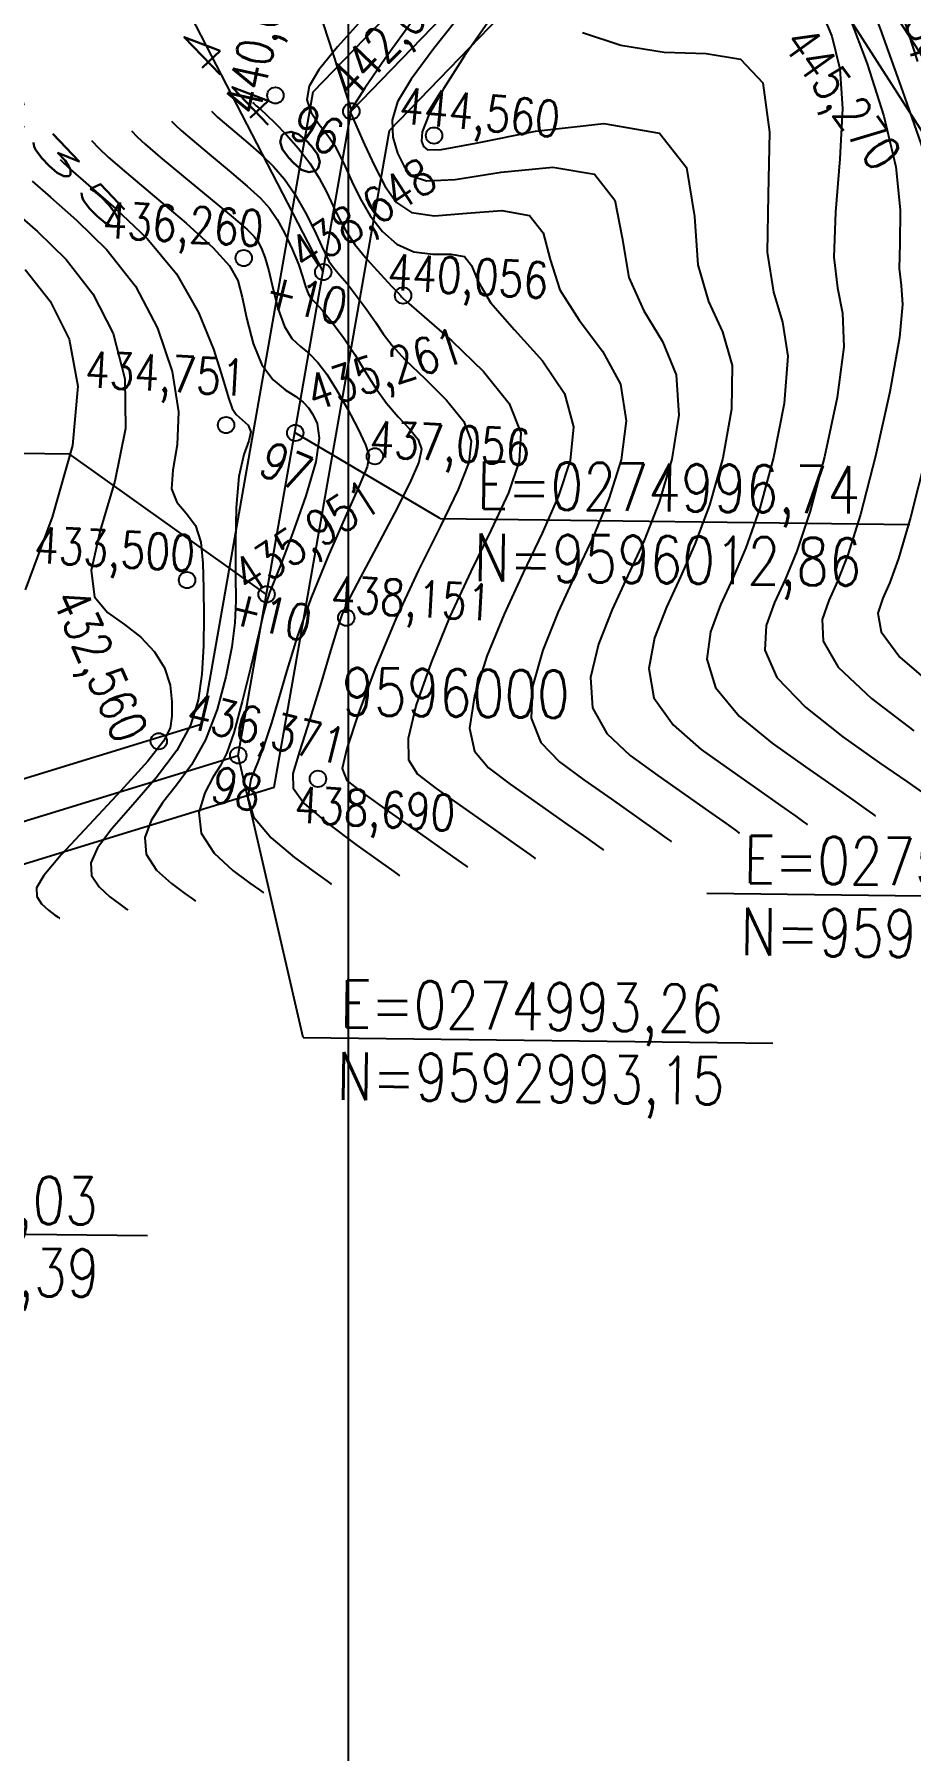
# Model space of a CAD drawing. Header units: millimetres. Extents: x 276147 to 291056, y 9594849 to 9609891.
# Drawn here: x 283265.9 to 283319.5, y 9607125.2 to 9607230.2 of the extents above; entities that cross this region are included whole.
import ezdxf
from ezdxf.enums import TextEntityAlignment as Align

# ---------------------------------------------------------------- set-up
doc = ezdxf.new("R2010")
doc.units = ezdxf.units.MM
doc.header["$LTSCALE"] = 10
doc.linetypes.add('CONTINUO', pattern=[0])
for name, color, linetype in [('Curvas mestras', 30, 'Continuous'), ('Curvas simples', 9, 'Continuous'), ('Curvas texto', 2, 'Continuous'), ('LINHA02', 8, 'Continuous'), ('TEXTO-PAPEL', 7, 'Continuous'), ('TEXTO02', 3, 'Continuous'), ('Top_malha_coord', 8, 'Continuous')]:
    doc.layers.add(name, color=color, linetype=linetype)
doc.styles.add('ROMANS', font='romans.shx', dxfattribs={"width": 0.8, "height": 4})
doc.styles.add('SIMPLEX', font='simplex', dxfattribs={"height": 0.2})

# ---------------------------------------------------------------- blocks, each defined once
blk = doc.blocks.new('Curvas')
at = {"layer": 'Curvas mestras', "linetype": 'CONTINUO'}
for points in [[(275014.304714, 9596037.34405, 445), (275016.658342, 9596036.569245, 445), (275019.313129, 9596036.136956, 445), (275021.865146, 9596036.066352, 445), (275023.977767, 9596035.714364, 445), (275025.331187, 9596034.272359, 445), (275025.752288, 9596031.249979, 445), (275025.654686, 9596027.429961, 445), (275025.598678, 9596023.913319, 445), (275025.981182, 9596021.481173, 445), (275026.545591, 9596019.635087, 445), (275026.871918, 9596017.556733, 445), (275026.648592, 9596014.669239, 445), (275025.997706, 9596011.361558, 445), (275025.14977, 9596008.264099, 445), (275024.299023, 9596005.852232, 445), (275023.494609, 9596003.981178, 445), (275022.7494, 9596002.351117, 445), (275022.129611, 9596000.713714, 445), (275021.914816, 9595999.026569, 445), (275022.437934, 9595997.298765, 445), (275023.89054, 9595995.557264, 445), (275025.89884, 9595993.900557, 445), (275027.947697, 9595992.445015, 445), (275029.612242, 9595991.285526, 445), (275030.828673, 9595990.431046, 445), (275031.623454, 9595989.869048, 445), (275032.040594, 9595989.57354, 445), (275032.194277, 9595989.464669, 445), (275032.216232, 9595989.449116, 445)], [(274994.135697, 9596033.077221, 440), (274994.215425, 9596033.003485, 440), (274994.368789, 9596032.87099, 440), (274994.623763, 9596032.654745, 440), (274995.003387, 9596032.314662, 440), (274995.529466, 9596031.806881, 440), (274996.202914, 9596031.10674, 440), (274996.941072, 9596030.266379, 440), (274997.64039, 9596029.357138, 440), (274998.219843, 9596028.442969, 440), (274998.688506, 9596027.558263, 440), (274999.077979, 9596026.730022, 440), (274999.431212, 9596025.968183, 440), (274999.836558, 9596025.21443, 440), (275000.39372, 9596024.39338, 440), (275001.153206, 9596023.469443, 440), (275001.968746, 9596022.566186, 440), (275002.644875, 9596021.846964, 440), (275003.036868, 9596021.429038, 440), (275003.202945, 9596021.245285, 440), (275003.252069, 9596021.182485, 440), (275003.324828, 9596021.104434, 440), (275003.688327, 9596020.783001, 440), (275004.641302, 9596019.96707, 440), (275006.327418, 9596018.503006, 440), (275008.270065, 9596016.627082, 440), (275009.837563, 9596014.673049, 440), (275010.539197, 9596012.883265, 440), (275010.448106, 9596011.134505, 440), (275009.778392, 9596009.212149, 440), (275008.735736, 9596006.953196, 440), (275007.492125, 9596004.401108, 440), (275006.211124, 9596001.650964, 440), (275005.051612, 9595998.835865, 440), (275004.15373, 9595996.240984, 440), (275003.652933, 9595994.189513, 440), (275003.665447, 9595992.879091, 440), (275004.230582, 9595992.005133, 440), (275005.36842, 9595991.137502, 440), (275007.019798, 9595989.971731, 440), (275008.808582, 9595988.706038, 440), (275010.279391, 9595987.66431, 440), (275011.095708, 9595987.086019, 440), (275011.396456, 9595986.872965, 440), (275011.43942, 9595986.842528, 440)], [(274982.374427, 9596029.58466, 435), (274982.99904, 9596028.993955, 435), (274984.106017, 9596028.02196, 435), (274985.771712, 9596026.588103, 435), (274987.697214, 9596024.7473, 435), (274989.4898, 9596022.588341, 435), (274990.837698, 9596020.239995, 435), (274991.752958, 9596017.990958, 435), (274992.328583, 9596016.169902, 435), (274992.664953, 9596015.010262, 435), (274992.891958, 9596014.3645, 435), (274993.146862, 9596013.989836, 435), (274993.514886, 9596013.675718, 435), (274993.873063, 9596013.340502, 435), (274994.046383, 9596012.93477, 435), (274993.919081, 9596012.387245, 435), (274993.612393, 9596011.539206, 435), (274993.306803, 9596010.210077, 435), (274993.142346, 9596008.317073, 435), (274993.097262, 9596006.168595, 435), (274993.109345, 9596004.170839, 435), (274993.116731, 9596002.605662, 435), (274993.058947, 9596001.257555, 435), (274992.875865, 9595999.786668, 435), (274992.518484, 9595997.95894, 435), (274991.982314, 9595995.96346, 435), (274991.273991, 9595994.095104, 435), (274990.417041, 9595992.576273, 435), (274989.502544, 9595991.33946, 435), (274988.638467, 9595990.244681, 435), (274987.940883, 9595989.17763, 435), (274987.558279, 9595988.126702, 435), (274987.647249, 9595987.10597, 435), (274988.278958, 9595986.142007, 435), (274989.182866, 9595985.311393, 435), (274990.003007, 9595984.703212, 435), (274990.467171, 9595984.374391, 435), (274990.638179, 9595984.253247, 435), (274990.662609, 9595984.235941, 435)]]:
    blk.add_polyline3d(points, dxfattribs=at)
at = {"layer": 'Curvas simples', "linetype": 'CONTINUO'}
for points in [[(275004.024524, 9596038.208902, 442), (275002.248485, 9596035.756241, 442), (275000.999077, 9596033.936129, 442), (275000.344669, 9596032.933178, 442), (275000.122715, 9596032.541707, 442), (275000.112938, 9596032.458456, 442), (275000.145295, 9596032.400288, 442), (275000.25068, 9596032.164545, 442), (275000.510219, 9596031.56869, 442), (275000.976616, 9596030.509334, 442), (275001.588884, 9596029.199684, 442), (275002.25761, 9596027.932098, 442), (275002.950922, 9596026.956047, 442), (275003.867106, 9596026.349468, 442), (275005.261983, 9596026.147412, 442), (275007.250217, 9596026.305069, 442), (275009.381831, 9596026.458178, 442), (275011.065688, 9596026.162619, 442), (275011.910722, 9596025.102627, 442), (275012.326149, 9596023.475875, 442), (275012.921257, 9596021.608395, 442), (275014.110991, 9596019.752972, 442), (275015.532932, 9596017.869409, 442), (275016.630318, 9596015.844265, 442), (275016.976736, 9596013.602912, 442), (275016.667168, 9596011.225983, 442), (275015.926943, 9596008.832929, 442), (275014.961051, 9596006.51281, 442), (275013.893118, 9596004.233136, 442), (275012.826434, 9596001.931025, 442), (275011.882811, 9595999.587005, 442), (275011.258164, 9595997.355218, 442), (275011.166933, 9595995.433214, 442), (275011.755484, 9595993.95036, 442), (275012.897885, 9595992.763303, 442), (275014.400131, 9595991.660507, 442), (275016.056776, 9595990.497249, 442), (275017.616618, 9595989.396041, 442), (275018.817016, 9595988.546205, 442), (275019.473662, 9595988.081028, 442), (275019.715585, 9595987.909646, 442), (275019.750145, 9595987.885163, 442)], [(275007.209369, 9596038.864517, 443), (275005.231216, 9596036.380326, 443), (275003.830667, 9596034.499504, 443), (275003.010913, 9596033.118556, 443), (275002.674649, 9596031.997345, 443), (275002.717926, 9596030.946663, 443), (275003.010226, 9596029.980986, 443), (275003.414388, 9596029.165716, 443), (275003.889667, 9596028.569496, 443), (275004.780984, 9596028.273938, 443), (275006.529671, 9596028.363893, 443), (275009.343954, 9596028.808827, 443), (275012.499607, 9596029.116657, 443), (275015.039293, 9596028.679912, 443), (275016.293004, 9596027.096647, 443), (275016.740048, 9596024.787017, 443), (275017.147064, 9596022.376703, 443), (275018.067722, 9596020.329039, 443), (275019.203818, 9596018.457969, 443), (275020.044185, 9596016.415088, 443), (275020.200688, 9596013.958354, 443), (275019.777347, 9596011.271175, 443), (275019.001219, 9596008.643319, 443), (275018.073708, 9596006.292618, 443), (275017.093615, 9596004.14915, 443), (275016.13409, 9596002.071056, 443), (275015.298411, 9595999.962575, 443), (275014.810382, 9595997.912335, 443), (275014.923934, 9595996.055064, 443), (275015.800503, 9595994.485995, 443), (275017.231537, 9595993.142387, 443), (275018.915986, 9595991.92201, 443), (275020.575264, 9595990.760008, 443), (275022.020636, 9595989.741043, 443), (275023.085829, 9595988.987153, 443), (275023.66264, 9595988.578532, 443), (275023.875149, 9595988.427987, 443), (275023.905507, 9595988.406481, 443)], [(275008.627056, 9596038.106583, 444), (275007.09019, 9596035.916891, 444), (275005.805987, 9596033.914024, 444), (275004.916912, 9596032.31902, 444), (275004.511317, 9596031.285442, 444), (275004.461092, 9596030.696953, 444), (275004.584011, 9596030.369744, 444), (275004.832218, 9596030.174178, 444), (275005.695337, 9596030.197311, 444), (275007.79736, 9596030.580373, 444), (275011.437692, 9596031.312585, 444), (275015.617384, 9596031.775136, 444), (275019.012898, 9596031.197206, 444), (275020.675286, 9596029.090667, 444), (275021.153947, 9596026.098158, 444), (275021.372871, 9596023.145011, 444), (275022.024452, 9596020.905106, 444), (275022.874705, 9596019.046528, 444), (275023.458051, 9596016.98591, 444), (275023.42464, 9596014.313797, 444), (275022.887527, 9596011.316367, 444), (275022.075495, 9596008.453709, 444), (275021.186366, 9596006.072425, 444), (275020.294112, 9596004.065164, 444), (275019.441745, 9596002.211086, 444), (275018.714011, 9596000.338145, 444), (275018.362599, 9595998.469452, 444), (275018.680934, 9595996.676914, 444), (275019.845522, 9595995.021629, 444), (275021.565188, 9595993.521472, 444), (275023.431841, 9595992.183512, 444), (275025.093753, 9595991.022767, 444), (275026.424655, 9595990.086045, 444), (275027.354641, 9595989.428101, 444), (275027.851617, 9595989.076036, 444), (275028.034713, 9595988.946328, 444), (275028.06087, 9595988.927798, 444)], [(275028.749783, 9596039.005166, 446), (275029.547674, 9596037.116724, 446), (275030.048893, 9596035.13345, 446), (275030.21209, 9596032.69704, 446), (275030.048032, 9596029.616859, 446), (275029.775949, 9596026.372922, 446), (275029.667191, 9596023.612908, 446), (275029.891307, 9596021.740583, 446), (275030.210652, 9596020.184065, 446), (275030.285785, 9596018.127556, 446), (275029.872543, 9596015.024682, 446), (275029.107885, 9596011.40675, 446), (275028.224046, 9596008.074489, 446), (275027.41168, 9596005.63204, 446), (275026.695106, 9596003.897192, 446), (275026.057056, 9596002.491147, 446), (275025.54521, 9596001.089284, 446), (275025.467033, 9595999.583686, 446), (275026.194935, 9595997.920615, 446), (275027.935559, 9595996.092898, 446), (275030.232491, 9595994.279642, 446), (275032.463552, 9595992.706518, 446), (275034.130731, 9595991.548285, 446), (275035.232691, 9595990.776048, 446)], [(275030.628215, 9596038.290423, 447), (275031.709731, 9596035.437058, 447), (275032.73265, 9596032.240167, 447), (275033.457634, 9596029.139081, 447), (275033.727787, 9596026.503252, 447), (275033.71598, 9596024.422612, 447), (275033.677527, 9596022.917217, 447), (275033.784193, 9596021.882873, 447), (275033.873558, 9596020.718402, 447), (275033.699651, 9596018.698379, 447), (275033.096495, 9596015.380124, 447), (275032.218064, 9596011.451941, 447), (275031.298322, 9596007.884879, 447), (275030.524338, 9596005.411847, 447), (275029.895602, 9596003.813206, 447), (275029.364711, 9596002.631178, 447), (275028.96081, 9596001.464854, 447), (275029.019251, 9596000.140803, 447), (275029.951935, 9595998.542465, 447), (275031.980578, 9595996.628533, 447), (275034.566143, 9595994.658727, 447)], [(275034.886379, 9596048.88162, 448), (275033.914133, 9596047.569731, 448), (275033.017642, 9596046.067955, 448), (275032.386809, 9596044.536497, 448), (275031.978462, 9596043.162133, 448), (275031.691157, 9596042.138282, 448), (275031.447339, 9596041.588537, 448), (275031.26499, 9596041.357207, 448), (275031.18598, 9596041.218774, 448), (275031.271397, 9596040.891056, 448), (275031.65922, 9596039.865198, 448), (275032.506647, 9596037.575679, 448), (275033.871788, 9596033.757392, 448), (275035.416407, 9596029.346884, 448)], [(275035.328243, 9596011.497133, 448), (275034.372597, 9596007.695269, 448), (275033.636995, 9596005.191654, 448), (275033.096099, 9596003.72922, 448), (275032.672366, 9596002.771208, 448), (275032.37641, 9596001.840424, 448), (275032.571468, 9596000.697921, 448), (275033.708935, 9595999.164315, 448), (275036.025596, 9595997.164168, 448)], [(275035.397958, 9596047.068547, 449), (275034.356174, 9596045.470975, 449), (275033.676828, 9596043.980476, 449), (275033.349775, 9596042.599265, 449), (275033.300611, 9596041.279607, 449), (275033.481296, 9596039.913096, 449), (275033.949256, 9596038.148653, 449), (275034.788282, 9596035.574526, 449)], [(275000.975978, 9596038.309131, 441), (274999.341604, 9596036.462537, 441), (274998.203722, 9596035.072078, 441), (274997.593612, 9596034.060083, 441), (274997.459297, 9596033.240408, 441), (274997.724647, 9596032.463268, 441), (274998.216908, 9596031.724333, 441), (274998.739171, 9596031.055635, 441), (274999.14183, 9596030.465433, 441), (274999.464501, 9596029.86688, 441), (274999.794099, 9596029.149356, 441), (275000.20444, 9596028.238208, 441), (275000.716924, 9596027.202652, 441), (275001.339849, 9596026.147872, 441), (275002.082997, 9596025.179455, 441), (275002.96208, 9596024.404606, 441), (275003.994294, 9596023.930931, 441), (275005.15648, 9596023.80131, 441), (275006.264055, 9596023.799699, 441), (275007.092083, 9596023.645325, 441), (275007.52844, 9596023.108607, 441), (275007.91225, 9596022.164734, 441), (275008.69545, 9596020.840087, 441), (275010.154261, 9596019.176905, 441), (275011.862046, 9596017.28085, 441), (275013.216451, 9596015.273442, 441), (275013.752785, 9596013.247469, 441), (275013.556989, 9596011.180792, 441), (275012.852668, 9596009.022539, 441), (275011.848393, 9596006.733003, 441), (275010.692622, 9596004.317122, 441), (275009.518779, 9596001.790995, 441), (275008.467212, 9595999.211435, 441), (275007.705947, 9595996.798101, 441), (275007.409933, 9595994.811364, 441), (275007.710465, 9595993.414725, 441), (275008.564234, 9595992.384218, 441), (275009.884275, 9595991.399005, 441), (275011.538287, 9595990.23449, 441), (275013.2126, 9595989.051039, 441), (275014.548204, 9595988.105258, 441), (275015.284685, 9595987.583523, 441), (275015.55602, 9595987.391306, 441), (275015.594783, 9595987.363846, 441)], [(274991.631848, 9596032.537748, 439), (274991.786858, 9596032.375924, 439), (274991.999468, 9596032.179295, 439), (274992.408438, 9596031.825973, 439), (274993.057604, 9596031.282398, 439), (274993.854582, 9596030.607064, 439), (274994.672934, 9596029.881483, 439), (274995.413373, 9596029.159133, 439), (274996.085217, 9596028.381372, 439), (274996.724935, 9596027.461525, 439), (274997.352175, 9596026.362101, 439), (274997.919301, 9596025.242346, 439), (274998.361859, 9596024.310688, 439), (274998.640273, 9596023.716723, 439), (274998.814498, 9596023.374727, 439), (274998.969371, 9596023.14014, 439), (274999.180523, 9596022.881797, 439), (274999.486768, 9596022.522086, 439), (274999.917712, 9596021.996786, 439), (275000.481083, 9596021.273247, 439), (275001.097078, 9596020.445105, 439), (275001.664014, 9596019.637567, 439), (275002.133066, 9596018.929108, 439), (275002.666847, 9596018.211295, 439), (275003.480828, 9596017.328963, 439), (275004.690097, 9596016.179947, 439), (275006.008203, 9596014.874078, 439), (275007.048309, 9596013.574187, 439), (275007.500316, 9596012.371366, 439), (275007.36106, 9596011.069756, 439), (275006.704116, 9596009.40176, 439), (275005.623078, 9596007.173389, 439), (275004.291628, 9596004.485093, 439), (275002.903468, 9596001.510934, 439), (275001.636012, 9595998.460296, 439), (275000.601513, 9595995.683867, 439), (274999.895932, 9595993.567663, 439), (274999.620428, 9595992.343456, 439), (274999.89693, 9595991.626048, 439), (275000.852564, 9595990.876, 439), (275002.50131, 9595989.708972, 439), (275004.404563, 9595988.361036, 439), (275006.010578, 9595987.223362, 439), (275006.906731, 9595986.588515, 439), (275007.236892, 9595986.354624, 439), (275007.284058, 9595986.321211, 439)], [(274986.740408, 9596031.337432, 437), (274987.08918, 9596030.973328, 437), (274987.567552, 9596030.530913, 437), (274988.487735, 9596029.735939, 437), (274989.925285, 9596028.537704, 437), (274991.556972, 9596027.191869, 437), (274992.95987, 9596026.030688, 437), (274993.818711, 9596025.296982, 437), (274994.24886, 9596024.875843, 437), (274994.473338, 9596024.562934, 437), (274994.678099, 9596024.173957, 437), (274994.900831, 9596023.604787, 437), (274995.14215, 9596022.771338, 437), (274995.406707, 9596021.64585, 437), (274995.715269, 9596020.425848, 437), (274996.092634, 9596019.365179, 437), (274996.553202, 9596018.645202, 437), (274997.06978, 9596018.157311, 437), (274997.604775, 9596017.72041, 437), (274998.133006, 9596017.175807, 437), (274998.678933, 9596016.454416, 437), (274999.27943, 9596015.509554, 437), (274999.944616, 9596014.341771, 437), (275000.577604, 9596013.14055, 437), (275001.054752, 9596012.14261, 437), (275001.265219, 9596011.470036, 437), (275001.149358, 9596010.786384, 437), (275000.660321, 9596009.640576, 437), (274999.796246, 9596007.722879, 437), (274998.735204, 9596005.288921, 437), (274997.700251, 9596002.735675, 437), (274996.867804, 9596000.395989, 437), (274996.22772, 9595998.346211, 437), (274995.723222, 9595996.598566, 437), (274995.298445, 9595995.146865, 437), (274994.901187, 9595993.911264, 437), (274994.480163, 9595992.793504, 437), (274994.044681, 9595991.703748, 437), (274993.846427, 9595990.585854, 437), (274994.197679, 9595989.392099, 437), (274995.273335, 9595988.116118, 437), (274996.698762, 9595986.916967, 437), (274997.961944, 9595985.995058, 437), (274998.673663, 9595985.490867, 437), (274998.935874, 9595985.305112, 437), (274998.973333, 9595985.278576, 437)], [(274989.186128, 9596031.93759, 438), (274989.438019, 9596031.674626, 438), (274989.78351, 9596031.355104, 438), (274990.448087, 9596030.780956, 438), (274991.491444, 9596029.910051, 438), (274992.705777, 9596028.899467, 438), (274993.816402, 9596027.956086, 438), (274994.617706, 9596027.224527, 438), (274995.180351, 9596026.600362, 438), (274995.644064, 9596025.916899, 438), (274996.115391, 9596025.057257, 438), (274996.568131, 9596024.10379, 438), (274996.942899, 9596023.188659, 438), (274997.199884, 9596022.421554, 438), (274997.377565, 9596021.82227, 438), (274997.533997, 9596021.388129, 438), (274997.726101, 9596021.090435, 438), (274998.006268, 9596020.79642, 438), (274998.425756, 9596020.347299, 438), (274999.012205, 9596019.628288, 438), (274999.698788, 9596018.700609, 438), (275000.395055, 9596017.669484, 438), (275001.035852, 9596016.628401, 438), (275001.657185, 9596015.623917, 438), (275002.320355, 9596014.690856, 438), (275003.052777, 9596013.856888, 438), (275003.746341, 9596013.121075, 438), (275004.259056, 9596012.475326, 438), (275004.466022, 9596011.867985, 438), (275004.310718, 9596011.073146, 438), (275003.753712, 9596009.821336, 438), (275002.809633, 9596007.969817, 438), (275001.709329, 9596005.882774, 438), (275000.737707, 9596004.051128, 438), (275000.111372, 9596002.845294, 438), (274999.773723, 9596002.153677, 438), (274999.599859, 9596001.744176, 438), (274999.468745, 9596001.371851, 438), (274999.274821, 9596000.740391, 438), (274998.916394, 9595999.540642, 438), (274998.335438, 9595997.609454, 438), (274997.648593, 9595995.367685, 438), (274997.016166, 9595993.382195, 438), (274996.608046, 9595992.056518, 438), (274996.632438, 9595991.140879, 438), (274997.307129, 9595990.222179, 438), (274998.721408, 9595989.010437, 438), (275000.45057, 9595987.708161, 438), (275001.941413, 9595986.640982, 438), (275002.776908, 9595986.049105, 438), (275003.084722, 9595985.831045, 438), (275003.128696, 9595985.799893, 438)], [(274984.294688, 9596030.737274, 436), (274984.736817, 9596030.274904, 436), (274985.323408, 9596029.729714, 436), (274986.432254, 9596028.768521, 436), (274988.148391, 9596027.329424, 436), (274990.085819, 9596025.68456, 436), (274991.740781, 9596024.189573, 436), (274992.740286, 9596023.089137, 436), (274993.234408, 9596022.184027, 436), (274993.50399, 9596021.164044, 436), (274993.790404, 9596019.819751, 436), (274994.177145, 9596018.344739, 436), (274994.708236, 9596017.033363, 436), (274995.397183, 9596016.108453, 436), (274996.135403, 9596015.506762, 436), (274996.783795, 9596015.093521, 436), (274997.241318, 9596014.747064, 436), (274997.559173, 9596014.398126, 436), (274997.826624, 9596013.990547, 436), (274998.088407, 9596013.440564, 436), (274998.211156, 9596012.554021, 436), (274998.016977, 9596011.10916, 436), (274997.405346, 9596009.016982, 436), (274996.585218, 9596006.719501, 436), (274995.842917, 9596004.79149, 436), (274995.396042, 9596003.655075, 436), (274995.187289, 9596003.121812, 436), (274995.090627, 9596002.850613, 436), (274994.991358, 9596002.515339, 436), (274994.82011, 9596001.849647, 436), (274994.518842, 9596000.602144, 436), (274994.056785, 9595998.657432, 436), (274993.512261, 9595996.444085, 436), (274992.990864, 9595994.526674, 436), (274992.565392, 9595993.308211, 436), (274992.177457, 9595992.545476, 436), (274991.735877, 9595991.833693, 436), (274991.216916, 9595990.85832, 436), (274990.866628, 9595989.665754, 436), (274990.998515, 9595988.392628, 436), (274991.79868, 9595987.171608, 436), (274992.943631, 9595986.119498, 436), (274993.982476, 9595985.349135, 436), (274994.570417, 9595984.932629, 436), (274994.787027, 9595984.77918, 436), (274994.817971, 9595984.757258, 436)], [(274980.674672, 9596028.258195, 434), (274981.779781, 9596027.275399, 434), (274983.385319, 9596025.87848, 434), (274985.230897, 9596024.063622, 434), (274986.976538, 9596021.842945, 434), (274988.333862, 9596019.276349, 434), (274989.220876, 9596016.614868, 434), (274989.607181, 9596014.157316, 434), (274989.526046, 9596012.144915, 434), (274989.265404, 9596010.58852, 434), (274989.176857, 9596009.441393, 434), (274989.507896, 9596008.627626, 434), (274990.089578, 9596007.954627, 434), (274990.648852, 9596007.200636, 434), (274990.974803, 9596006.18601, 434), (274991.10506, 9596004.899579, 434), (274991.139387, 9596003.37229, 434), (274991.154294, 9596001.652181, 434), (274991.133272, 9595999.855641, 434), (274991.036557, 9595998.116148, 434), (274990.810052, 9595996.525537, 434), (274990.342313, 9595995.009074, 434), (274989.507562, 9595993.450383, 434), (274988.254008, 9595991.781179, 434), (274986.825795, 9595990.125549, 434), (274985.541057, 9595988.655668, 434), (274984.664849, 9595987.496939, 434), (274984.24993, 9595986.587649, 434), (274984.295983, 9595985.819311, 434), (274984.759236, 9595985.112405, 434), (274985.422102, 9595984.503288, 434), (274986.023539, 9595984.057289, 434), (274986.363926, 9595983.816154, 434), (274986.489331, 9595983.727315, 434), (274986.507246, 9595983.714623, 434)], [(274980.246729, 9596022.86442, 432), (274981.776091, 9596020.919671, 432), (274982.927493, 9596018.599359, 432), (274983.460021, 9596015.730673, 432), (274983.139203, 9596012.109259, 432), (274981.885634, 9596007.715253, 432), (274980.240162, 9596003.266739, 432)], [(274979.453544, 9596026.528839, 433), (274980.995705, 9596025.179366, 433), (274982.738813, 9596023.464021, 433), (274984.376314, 9596021.381308, 433), (274985.630678, 9596018.937854, 433), (274986.340448, 9596016.17277, 433), (274986.373192, 9596013.133287, 433), (274985.714344, 9596009.926171, 433), (274984.820815, 9596006.896323, 433), (274984.267387, 9596004.44818, 433), (274984.477541, 9596002.857288, 433), (274985.269558, 9596001.883631, 433), (274986.310419, 9596001.158303, 433), (274987.310375, 9596000.37608, 433), (274988.152759, 9595999.486468, 433), (274988.764175, 9595998.50266, 433), (274989.098275, 9595997.453594, 433), (274989.216909, 9595996.431207, 433), (274989.208976, 9595995.543181, 433), (274989.105094, 9595994.824742, 433), (274988.702746, 9595994.021264, 433), (274987.741134, 9595992.805661, 433), (274986.090974, 9595990.986086, 433), (274984.149047, 9595988.911637, 433), (274982.443647, 9595987.066656, 433), (274981.388815, 9595985.816248, 433), (274980.941581, 9595985.048597, 433), (274980.944716, 9595984.532653, 433), (274981.239514, 9595984.082803, 433), (274981.661338, 9595983.695184, 433), (274982.04407, 9595983.411366, 433), (274982.26068, 9595983.257916, 433), (274982.340484, 9595983.201382, 433), (274982.351884, 9595983.193306, 433)]]:
    blk.add_polyline3d(points, dxfattribs=at)
at = {"layer": 'Curvas texto', "style": 'SIMPLEX', "width": 3.299405}
for s, rotation, p, p2 in [('440', 313.76785795, (274989.163395, 9596037.18389, 440), (274997.966647, 9596027.993629, 440)), ('435', 313.56525851, (274977.182905, 9596033.954669, 435), (274985.953605, 9596024.733337, 435))]:
    blk.add_text(s, height=1.5, rotation=rotation, dxfattribs=at).set_placement(p, p2, align=Align.FIT)

msp = doc.modelspace()

# ---------------------------------------------------------------- linework, layer by layer
at = {"layer": 'LINHA02'}
for p, q in [((283276.66, 9607251.84), (283285.29, 9607225.47)), ((283271.91, 9607238.12), (283283.55, 9607215.62)), ((283290.7, 9607200.55), (283281.84, 9607205.79)), ((283239.31, 9607204.87), (283268.02, 9607204.51)), ((283280.09, 9607195.92), (283268.02, 9607204.51)), ((283290.7, 9607200.55), (283319.41, 9607200.19)), ((283282.33, 9607168.83), (283278.36, 9607186.07)), ((283307, 9607177.66), (283335.71, 9607177.3)), ((283282.33, 9607168.83), (283311.04, 9607168.47)), ((283244.1, 9607157.07), (283272.81, 9607156.72))]:
    msp.add_line(p, q, dxfattribs=at)
at = {"layer": 'TEXTO-PAPEL', "color": 7, "linetype": 'Continuous'}
for p, q in [((283285.27, 9607225.45), (283299.07, 9607239.76)), ((283317.12, 9607233.56), (283327.93, 9607216.73)), ((283278.36, 9607186.07), (283285.27, 9607225.45)), ((283240.12, 9607174.32), (283278.36, 9607186.07))]:
    msp.add_line(p, q, dxfattribs=at)
for centre in [(283280.63, 9607226.42), (283285.27, 9607225.45), (283290.33, 9607223.97), (283278.69, 9607216.48), (283283.55, 9607215.62), (283288.43, 9607214.19), (283277.61, 9607206.27), (283281.84, 9607205.79), (283286.71, 9607204.36), (283275.23, 9607196.79), (283280.09, 9607195.92), (283284.96, 9607194.49), (283273.5, 9607186.94), (283278.36, 9607186.07), (283283.23, 9607184.64)]:
    msp.add_circle(centre, 0.5, dxfattribs=at)
at = {"layer": 'Top_malha_coord'}
msp.add_line((283285.09, 9606072.33), (283285.09, 9608906.81), dxfattribs=at)
at = {"layer": 'Top_malha_coord', "color": 6}
for p, q in [((283282.94, 9607226.64), (283297.96, 9607242.21)), ((283287.6, 9607224.27), (283300.11, 9607237.23)), ((283315.27, 9607231.82), (283325.67, 9607215.62)), ((283276.16, 9607188.01), (283282.94, 9607226.64)), ((283280.56, 9607184.14), (283287.6, 9607224.27)), ((283239.91, 9607176.87), (283276.16, 9607188.01)), ((283240.34, 9607171.77), (283280.56, 9607184.14))]:
    msp.add_line(p, q, dxfattribs=at)

# ---------------------------------------------------------------- block references
msp.add_blockref('Curvas', (8285.09, 11192.92), dxfattribs=at)

# ---------------------------------------------------------------- texts
at = {"style": 'ROMANS', "width": 0.8}
for s, height, p in [('E=0274996,74', 2.9046, (283292.99, 9607204.05)), ('N=9596012,86', 2.9046, (283292.78, 9607199.64)), ('9596000', 2.905, (283284.69, 9607191.43)), ('E=0275049,49', 2.9046, (283309.3, 9607181.17)), ('N=9596004,95', 2.9046, (283309.09, 9607176.76)), ('E=0274993,26', 2.9046, (283284.62, 9607172.34)), ('N=9592993,15', 2.9046, (283284.41, 9607167.93)), ('E=0274955,03', 2.9046, (283246.39, 9607160.58)), ('N=9595981,39', 2.9046, (283246.18, 9607156.17))]:
    msp.add_text(s, height=height, rotation=359.2617, dxfattribs=at).set_placement(p, align=Align.TOP_LEFT)
at = {"layer": 'TEXTO02', "style": 'ROMANS', "width": 0.8}
for s, rotation, p in [('440,600', 77.6219, (283277.49, 9607225.61)), ('442,051', 45.7039, (283283.7, 9607227.63)), ('448,368', 305.4398, (283318.99, 9607234.5)), ('445,270', 305.4398, (283313.33, 9607230.91)), ('444,560', 354.8013, (283288.32, 9607226.94)), ('96', 334.2894, (283282.29, 9607225.96)), ('438,648', 33.0276, (283281.24, 9607217.38)), ('436,260', 356.8061, (283270.14, 9607219.93)), ('440,056', 356.8061, (283287.55, 9607216.75)), ('+10', 346.2522, (283280.36, 9607215.69)), ('435,261', 18.3543, (283282.29, 9607209.18)), ('434,751', 356.8061, (283269.06, 9607210.8)), ('437,056', 356.8061, (283286.46, 9607206.54)), ('97', 336.3084, (283280.34, 9607205.34)), ('435,951', 33.0276, (283277.78, 9607197.69)), ('433,500', 356.8061, (283265.95, 9607200.07)), ('438,151', 356.8061, (283284.08, 9607197.05)), ('432,560', 293.6659, (283268.96, 9607196.55)), ('+10', 346.2522, (283278.19, 9607196.33)), ('436,371', 346.2522, (283275.57, 9607189.96)), ('98', 346.2522, (283277.06, 9607185.46)), ('438,690', 356.8061, (283281.86, 9607184.19))]:
    msp.add_text(s, height=2.207, rotation=rotation, dxfattribs=at).set_placement(p, align=Align.TOP_LEFT)

doc.saveas('drawing.dxf')
